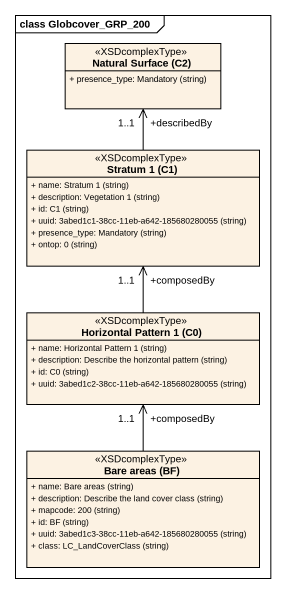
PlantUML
@startuml
mainframe class Globcover_GRP_200
hide circle
hide empty members
skinparam classAttributeIconSize 0
class "Natural Surface (C2)" as Natural_Surface_C2 <<XSDcomplexType>> {
  {field} + presence_type: Mandatory (string)
}
class "Stratum 1 (C1)" as Stratum_1_C1 <<XSDcomplexType>> {
  {field} + name: Stratum 1 (string)
  {field} + description: Vegetation 1 (string)
  {field} + id: C1 (string)
  {field} + uuid: 3abed1c1-38cc-11eb-a642-185680280055 (string)
  {field} + presence_type: Mandatory (string)
  {field} + ontop: 0 (string)
}
class "Horizontal Pattern 1 (C0)" as Horizontal_Pattern_1_C0 <<XSDcomplexType>> {
  {field} + name: Horizontal Pattern 1 (string)
  {field} + description: Describe the horizontal pattern (string)
  {field} + id: C0 (string)
  {field} + uuid: 3abed1c2-38cc-11eb-a642-185680280055 (string)
}
class "Bare areas (BF)" as Bare_areas_BF <<XSDcomplexType>> {
  {field} + name: Bare areas (string)
  {field} + description: Describe the land cover class (string)
  {field} + mapcode: 200 (string)
  {field} + id: BF (string)
  {field} + uuid: 3abed1c3-38cc-11eb-a642-185680280055 (string)
  {field} + class: LC_LandCoverClass (string)
}
Stratum_1_C1 -up-> "+describedBy\n1..1" Natural_Surface_C2
Horizontal_Pattern_1_C0 -up-> "+composedBy\n1..1" Stratum_1_C1
Bare_areas_BF -up-> "+composedBy\n1..1" Horizontal_Pattern_1_C0
@enduml
